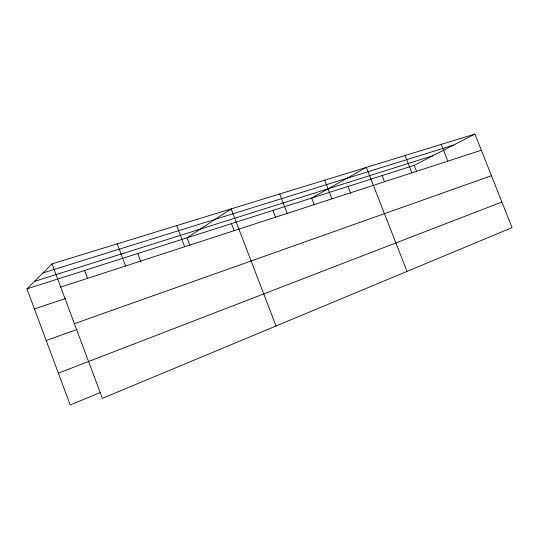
<?xml version="1.0" encoding="UTF-8"?>
<svg xmlns="http://www.w3.org/2000/svg" width="539" height="539" viewBox="0 0 539 539"><rect width="100%" height="100%" fill="white"/><g stroke="black" fill="none" stroke-linecap="round" stroke-linejoin="round"><path stroke-width="0.81" d="M100.241 392.587L70.225 404.944L26.95 288.864L52.027 263.874L474.947 134.056L512.05 227.626L102.376 398.348L52.027 263.874M26.95 288.864L414.221 165.338L474.947 134.056M58.38 373.163L501.897 202.024M46.206 340.513L77.07 329.41M74.416 323.676L491.46 175.707M34.429 308.914L65.502 298.518M60.718 287.085L481.361 150.233M34.429 281.412L432.871 155.731M42.918 272.956L453.461 145.119M441.212 144.412L447.815 161.141M414.221 165.338L416.634 171.476M405.099 155.495L411.911 172.824M382.117 175.579L384.475 181.589M407.012 271.393L366.358 167.386L311.67 198.049L314.331 204.914M347.999 186.46L350.721 193.44M324.687 180.174L331.943 198.844M279.741 193.973L287.24 213.383M272.902 210.412L275.517 217.19M276.049 325.974L231.116 208.903L187.006 237.814L189.957 245.541M231.447 223.638L234.135 230.658M176.677 225.612L184.722 246.741M137.755 253.519L140.962 261.988M117.219 243.864L125.58 265.983M84.569 270.484L87.459 278.178"/></g></svg>
